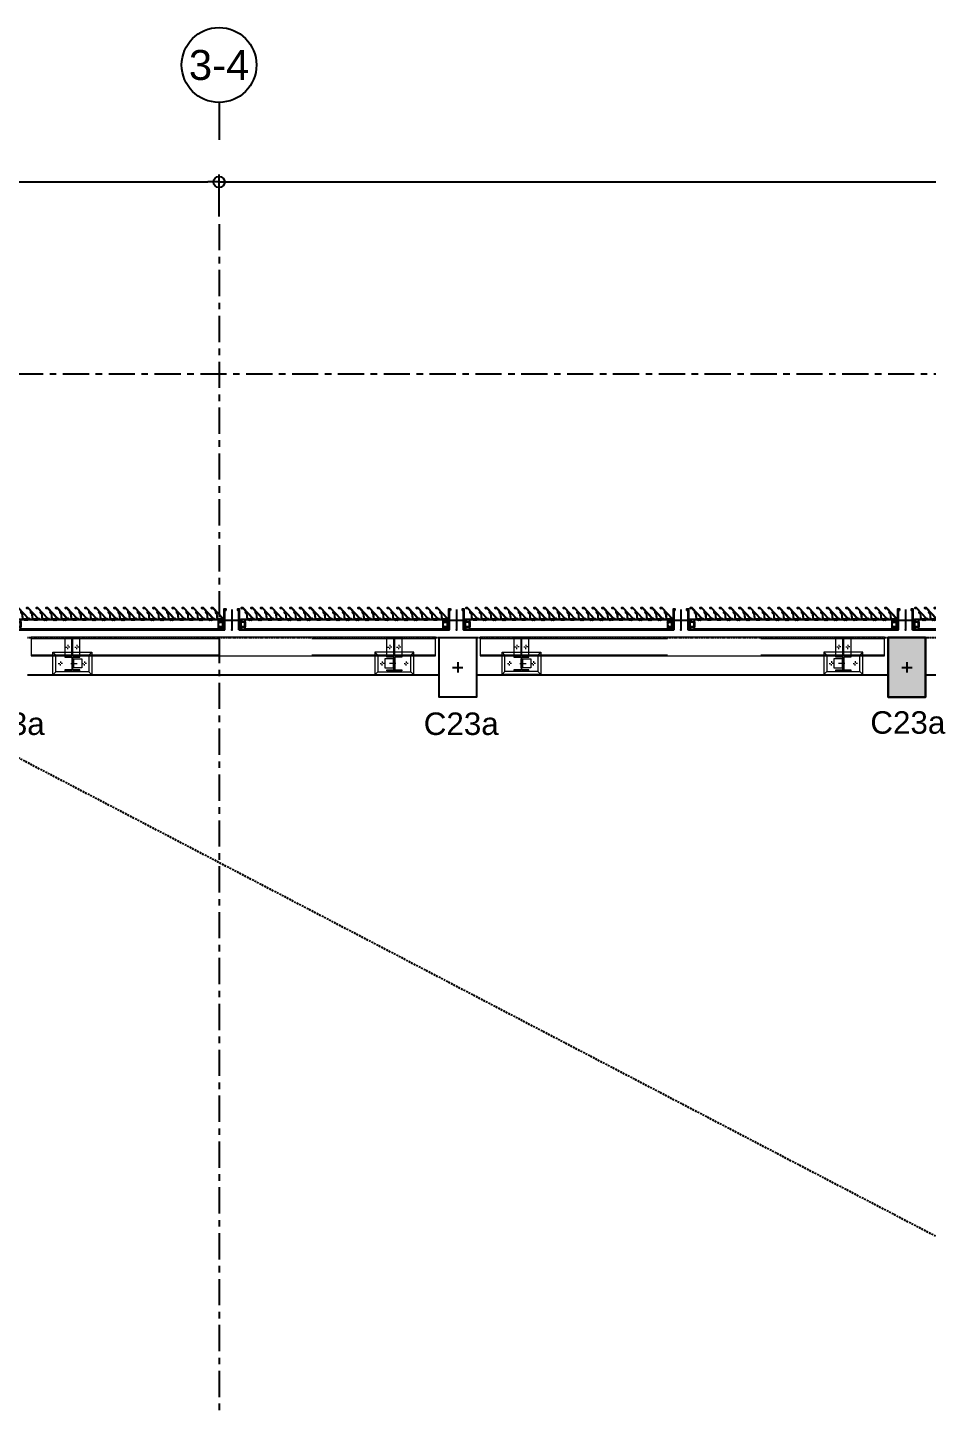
# Model space of a CAD drawing. Header units: millimetres. Extents: x 663313 to 1226001, y 1431724 to 1620898.
# Drawn here: x 899674 to 905686, y 1535268 to 1544455 of the extents above; entities that cross this region are included whole.
import ezdxf
from ezdxf.enums import TextEntityAlignment as Align

# ---------------------------------------------------------------- set-up
doc = ezdxf.new("R2010")
doc.units = ezdxf.units.MM
doc.set_wipeout_variables(frame=1)
for name, pattern in [('CENTER', [50.8, 31.75, -6.35, 6.35, -6.35]), ('HIDDEN', [0.375, 0.25, -0.125]), ('TA_GL_000.70000', [1.925, 0.7, -0.175, 0.175, -0.175, 0.7]), ('XKITLINE00', [0]), ('XKITLINE02', [4, 2, -2])]:
    doc.linetypes.add(name, pattern=pattern)
for name, color, linetype in [('000 - 0_SYM_DWG_GRID-BUBBLE_MAIN_COLOR_6', 7, 'Continuous'), ('000 - 0_SYM_DWG_GRIDLINE_MAIN_COLOR_251', 7, 'Continuous'), ('000 - 0_SYM_DWG_SLOPE-SYM_TEXT_COLOR_3', 7, 'Continuous'), ('000 - CONCRETE_COL_HATCH_', 7, 'Continuous'), ('000 - CONCRETE_COL_WIPEOUT_', 7, 'Continuous'), ('000 - CONCRETE_PRECAST_CUT_COLOR_4', 7, 'Continuous'), ('000 - D I M', 7, 'Continuous'), ('000 - EXISTING_COLUMN_CUT_COLOR_5', 7, 'Continuous'), ('000 - GRID', 7, 'CENTER'), ('010 - ASPG_ACCESSORIES_MAIN_COLOR_1', 7, 'Continuous'), ('010 - ASPG_EXTR_MAIN_COLOR_2', 7, 'Continuous'), ('010 - ASPG_FRAMING_CUT_COLOR_4', 7, 'Continuous'), ('010 - ASPG_FRAMING_HATCH_', 7, 'Continuous'), ('010 - ASPG_FRAMING_MAIN_COLOR_2', 7, 'Continuous'), ('010 - ASPG_FRAMING_SUB_COLOR_2', 7, 'Continuous'), ('010 - ASPG_FRAMING_WIPEOUT_', 7, 'Continuous'), ('BOLT & SCREW', 7, 'Continuous'), ('BR', 7, 'Continuous'), ('Center Line', 7, 'CENTER'), ('CVA044__', 7, 'Continuous'), ('DIM', 7, 'Continuous')]:
    doc.layers.add(name, color=color, linetype=linetype)
for name, color, linetype, plot in [('010 - ASPG_EXTR_DEF_SUB', 7, 'Continuous', False), ('010 - ASPG_FASTERN_DEF_SUB', 7, 'Continuous', False), ('010 - ASPG_FRAMING_DEF_SUB', 7, 'Continuous', False)]:
    doc.layers.add(name, color=color, linetype=linetype, plot=plot)
for name, color, linetype, lineweight in [('12-GRID', 7, 'CENTER', 13), ('Bolt', 7, 'Continuous', 0), ('Part', 7, 'Continuous', 0), ('SCREW', 7, 'Continuous', 5)]:
    doc.layers.add(name, color=color, linetype=linetype, lineweight=lineweight)
doc.styles.add('Arial', font='arial.ttf')
doc.styles.add('FAMELINE_FOR_CKST', font='arial.ttf')
doc.styles.add('TA', font='', dxfattribs={"height": 4.5})
doc.styles.get('TA').set_extended_font_data('Cordia New')
doc.dimstyles.new('FAMELINE-CKST_C-C', dxfattribs={"dimtxt": 0.3, "dimasz": 0.15, "dimexe": 0.1, "dimexo": 0.1, "dimgap": 0.05, "dimtad": 1, "dimzin": 0, "dimdsep": 46, "dimtxsty": 'FAMELINE_FOR_CKST', "dimblk": 'ORIGIN', "dimblk1": 'ORIGIN', "dimblk2": 'ORIGIN', "dimsah": 1, "dimcen": 0.1, "dimdle": 0.1, "dimclrd": 7, "dimclre": 7, "dimclrt": 7, "dimadec": 0, "dimazin": 0, "dimtfac": 1, "dimtix": 1, "dimtmove": 2, "dimatfit": 3, "dimfxl": 1, "dimtolj": 1, "dimtzin": 0, "dimlwd": -1, "dimlwe": -1, "dimarcsym": 0})
pattern_1 = [(270, (1257419.24324, -520041.6224), (0.65495992507, -1.1344238721), [0.7562825814, -1.5125651628]), (30, (1257419.24324, -520041.6224), (0.65495992936, 1.1344238696), [0.7562825814, -1.5125651628]), (330, (1257419.24324, -520041.6224), (1.30991985442, -2.48e-09), [-1.5125651628, 0.7562825814])]
pattern_2 = [(315, (1257419.4929, -520021.6224), (1.3369313545, 1.3369313545), []), (45, (1257419.4929, -520021.6224), (-1.3369313545, 1.3369313545), [])]
pattern_3 = [(270, (1257419.4425, -520043.9224), (0.65495992507, -1.1344238721), [0.7562825814, -1.5125651628]), (30, (1257419.4425, -520043.9224), (0.65495992936, 1.1344238696), [0.7562825814, -1.5125651628]), (330, (1257419.4425, -520043.9224), (1.30991985442, -2.48e-09), [-1.5125651628, 0.7562825814])]
pattern_4 = [(315, (1257419.1929, -520023.9224), (1.3369313545, 1.3369313545), []), (45, (1257419.1929, -520023.9224), (-1.3369313545, 1.3369313545), [])]

# ---------------------------------------------------------------- blocks, each defined once
blk = doc.blocks.new('*U4785')
at = {"layer": '000 - 0_SYM_DWG_GRID-BUBBLE_MAIN_COLOR_6', "color": 7}
blk.add_line((36.25, 0), (31.25, 0), dxfattribs=at)
blk.add_circle((41.25, 0), 5, dxfattribs=at)
at = {"layer": '000 - 0_SYM_DWG_GRIDLINE_MAIN_COLOR_251', "color": 7, "linetype": 'ByBlock', "ltscale": 5}
blk.add_line((20, 0), (-316, 0), dxfattribs=at)
at = {"layer": '000 - 0_SYM_DWG_GRIDLINE_MAIN_COLOR_251', "color": 7}
blk.add_point((0, 0), dxfattribs=at)
at = {"color": 7, "style": 'TA', "flags": 1}
blk.add_attdef('LOCATION', (6, -6), '', height=4.5, rotation=270, dxfattribs=at)
at = {"layer": '000 - 0_SYM_DWG_SLOPE-SYM_TEXT_COLOR_3', "color": 7, "style": 'Arial'}
blk.add_attdef('GRID-HEAD', text='', height=4, rotation=270, dxfattribs=at).set_placement((41.25, 0), align=Align.MIDDLE_CENTER)
blk = doc.blocks.new('*U4786')
at = {"layer": '000 - 0_SYM_DWG_GRIDLINE_MAIN_COLOR_251', "color": 7, "linetype": 'ByBlock', "ltscale": 5}
blk.add_line((76, 0), (-538, 0), dxfattribs=at)
at = {"layer": '000 - 0_SYM_DWG_GRIDLINE_MAIN_COLOR_251', "color": 7}
blk.add_point((0, 0), dxfattribs=at)
at = {"color": 7, "style": 'TA', "flags": 1}
blk.add_attdef('LOCATION', (6, -6), '', height=4.5, rotation=270, dxfattribs=at)
at = {"layer": '000 - 0_SYM_DWG_SLOPE-SYM_TEXT_COLOR_3', "color": 7, "style": 'Arial'}
blk.add_attdef('GRID-HEAD', text='', height=4, rotation=180, dxfattribs=at).set_placement((154.09, 0), align=Align.MIDDLE_CENTER)
blk = doc.blocks.new('_Origin')
at = {"color": 7, "linetype": 'ByBlock', "lineweight": -2}
blk.add_line((0, 0), (-1, 0), dxfattribs=at)
blk.add_circle((0, 0), 0.5, dxfattribs=at)
blk = doc.blocks.new('*D4826')
at = {"layer": '000 - D I M', "color": 7, "transparency": 16777216}
for p, q in [((-8850, 1050), (-8850, 1331.2)), ((0, 1050), (0, 1331.2)), ((-8775, 1281.2), (-75, 1281.2))]:
    blk.add_line(p, q, dxfattribs=at)
at = {"layer": 'Defpoints', "color": 7, "transparency": 16777216}
for p in [(0, 1281.2), (-8850, 1000), (0, 1000)]:
    blk.add_point(p, dxfattribs=at)
at = {"layer": '000 - D I M', "color": 7, "transparency": 16777216, "xscale": 75, "yscale": 75, "zscale": 75, "rotation": 180}
blk.add_blockref('_Origin', (-8850, 1281.2), dxfattribs=at)
at = {"layer": '000 - D I M', "color": 7, "transparency": 16777216, "xscale": 75, "yscale": 75, "zscale": 75}
blk.add_blockref('_Origin', (0, 1281.2), dxfattribs=at)
at = {"layer": '000 - D I M', "color": 7, "transparency": 16777216, "insert": (-4425, 1382.8), "char_height": 150, "attachment_point": 5, "style": 'FAMELINE_FOR_CKST'}
blk.add_mtext('\\A1;8850', dxfattribs=at)
blk = doc.blocks.new('*D4827')
at = {"layer": '000 - D I M', "color": 7, "transparency": 16777216}
for p, q in [((0, 1050), (0, 1331.2)), ((12000, 1049.7), (12000, 1331.2)), ((75, 1281.2), (11925, 1281.2))]:
    blk.add_line(p, q, dxfattribs=at)
at = {"layer": 'Defpoints', "color": 7, "transparency": 16777216}
for p in [(12000, 1281.2), (0, 1000), (12000, 999.7)]:
    blk.add_point(p, dxfattribs=at)
at = {"layer": '000 - D I M', "color": 7, "transparency": 16777216, "xscale": 75, "yscale": 75, "zscale": 75, "rotation": 180}
blk.add_blockref('_Origin', (0, 1281.2), dxfattribs=at)
at = {"layer": '000 - D I M', "color": 7, "transparency": 16777216, "xscale": 75, "yscale": 75, "zscale": 75}
blk.add_blockref('_Origin', (12000, 1281.2), dxfattribs=at)
at = {"layer": '000 - D I M', "color": 7, "transparency": 16777216, "insert": (6000, 1382.8), "char_height": 150, "attachment_point": 5, "style": 'FAMELINE_FOR_CKST'}
blk.add_mtext('\\A1;12000', dxfattribs=at)
blk = doc.blocks.new('C25')
at = {"layer": 'BR', "color": 7}
for p, q in [((-0.0343, 0), (0.0343, 0)), ((0, 0.0343), (0, -0.0343))]:
    blk.add_line(p, q, dxfattribs=at)
at = {"layer": 'BR', "color": 7, "ltscale": 5}
blk.add_lwpolyline([(-0.125, 0.2), (0.125, 0.2), (0.125, -0.2), (-0.125, -0.2)], close=True, dxfattribs=at)
blk = doc.blocks.new('44')
at = {"layer": 'Bolt', "color": 7, "linetype": 'XKITLINE00', "lineweight": 0}
for p, q in [((31.2662, 42.9456), (31.2755, 42.9456)), ((31.2662, 42.9456), (31.2755, 42.9456)), ((31.2802, 42.9596), (31.2802, 42.9503)), ((31.2802, 42.9596), (31.2802, 42.9503)), ((31.2802, 42.9316), (31.2802, 42.9409)), ((31.2802, 42.9316), (31.2802, 42.9409)), ((31.2942, 42.9456), (31.2849, 42.9456)), ((31.2942, 42.9456), (31.2849, 42.9456)), ((31.3902, 42.9096), (31.3902, 42.9003)), ((31.3762, 42.8956), (31.3855, 42.8956)), ((31.3762, 42.8356), (31.3855, 42.8356)), ((31.3902, 42.8816), (31.3902, 42.8909)), ((31.3902, 42.8496), (31.3902, 42.8403)), ((31.3902, 42.8216), (31.3902, 42.8309)), ((31.4042, 42.8956), (31.3949, 42.8956)), ((31.4042, 42.8356), (31.3949, 42.8356)), ((31.2662, 42.7856), (31.2755, 42.7856)), ((31.2662, 42.7856), (31.2755, 42.7856)), ((31.2802, 42.7996), (31.2802, 42.7903)), ((31.2802, 42.7996), (31.2802, 42.7903)), ((31.2802, 42.7716), (31.2802, 42.7809)), ((31.2802, 42.7716), (31.2802, 42.7809)), ((31.2942, 42.7856), (31.2849, 42.7856)), ((31.2942, 42.7856), (31.2849, 42.7856)), ((31.2662, 40.7956), (31.2755, 40.7956)), ((31.2662, 40.7956), (31.2755, 40.7956)), ((31.2802, 40.8096), (31.2802, 40.8003)), ((31.2802, 40.8096), (31.2802, 40.8003)), ((31.2802, 40.7816), (31.2802, 40.7909)), ((31.2802, 40.7816), (31.2802, 40.7909)), ((31.2942, 40.7956), (31.2849, 40.7956)), ((31.2942, 40.7956), (31.2849, 40.7956)), ((31.3762, 40.7456), (31.3855, 40.7456)), ((31.3902, 40.7596), (31.3902, 40.7503)), ((31.3902, 40.7316), (31.3902, 40.7409)), ((31.3902, 40.6996), (31.3902, 40.6903)), ((31.4042, 40.7456), (31.3949, 40.7456)), ((31.2662, 40.6356), (31.2755, 40.6356)), ((31.2662, 40.6356), (31.2755, 40.6356)), ((31.2802, 40.6496), (31.2802, 40.6403)), ((31.2802, 40.6496), (31.2802, 40.6403)), ((31.2802, 40.6216), (31.2802, 40.6309)), ((31.2802, 40.6216), (31.2802, 40.6309)), ((31.2942, 40.6356), (31.2849, 40.6356)), ((31.2942, 40.6356), (31.2849, 40.6356)), ((31.3762, 40.6856), (31.3855, 40.6856)), ((31.3902, 40.6716), (31.3902, 40.6809)), ((31.4042, 40.6856), (31.3949, 40.6856)), ((31.2666, 39.9456), (31.2759, 39.9456)), ((31.2666, 39.9456), (31.2759, 39.9456)), ((31.2806, 39.9596), (31.2806, 39.9503)), ((31.2806, 39.9596), (31.2806, 39.9503)), ((31.2806, 39.9316), (31.2806, 39.9409)), ((31.2806, 39.9316), (31.2806, 39.9409)), ((31.2946, 39.9456), (31.2852, 39.9456)), ((31.2946, 39.9456), (31.2852, 39.9456)), ((31.3766, 39.8956), (31.3859, 39.8956)), ((31.3906, 39.9096), (31.3906, 39.9003)), ((31.3906, 39.8816), (31.3906, 39.8909)), ((31.4046, 39.8956), (31.3952, 39.8956)), ((31.2666, 39.7856), (31.2759, 39.7856)), ((31.2666, 39.7856), (31.2759, 39.7856)), ((31.2806, 39.7996), (31.2806, 39.7903)), ((31.2806, 39.7996), (31.2806, 39.7903)), ((31.2806, 39.7716), (31.2806, 39.7809)), ((31.2806, 39.7716), (31.2806, 39.7809)), ((31.2946, 39.7856), (31.2852, 39.7856)), ((31.2946, 39.7856), (31.2852, 39.7856)), ((31.3766, 39.8356), (31.3859, 39.8356)), ((31.3906, 39.8496), (31.3906, 39.8403)), ((31.3906, 39.8216), (31.3906, 39.8309)), ((31.4046, 39.8356), (31.3952, 39.8356)), ((31.2666, 37.7956), (31.2759, 37.7956)), ((31.2666, 37.7956), (31.2759, 37.7956)), ((31.2806, 37.8096), (31.2806, 37.8003)), ((31.2806, 37.8096), (31.2806, 37.8003)), ((31.2806, 37.7816), (31.2806, 37.7909)), ((31.2806, 37.7816), (31.2806, 37.7909)), ((31.2946, 37.7956), (31.2852, 37.7956)), ((31.2946, 37.7956), (31.2852, 37.7956)), ((31.3906, 37.7596), (31.3906, 37.7503)), ((31.3766, 37.7456), (31.3859, 37.7456)), ((31.3766, 37.6856), (31.3859, 37.6856)), ((31.3906, 37.7316), (31.3906, 37.7409)), ((31.3906, 37.6996), (31.3906, 37.6903)), ((31.3906, 37.6716), (31.3906, 37.6809)), ((31.4046, 37.7456), (31.3952, 37.7456)), ((31.4046, 37.6856), (31.3952, 37.6856)), ((31.2666, 37.6356), (31.2759, 37.6356)), ((31.2666, 37.6356), (31.2759, 37.6356)), ((31.2806, 37.6496), (31.2806, 37.6403)), ((31.2806, 37.6496), (31.2806, 37.6403)), ((31.2806, 37.6216), (31.2806, 37.6309)), ((31.2806, 37.6216), (31.2806, 37.6309)), ((31.2946, 37.6356), (31.2852, 37.6356)), ((31.2946, 37.6356), (31.2852, 37.6356))]:
    blk.add_line(p, q, dxfattribs=at)
at = {"layer": 'Bolt', "color": 7, "linetype": 'XKITLINE02', "lineweight": 0}
for p, q in [((31.2607, 42.8626), (31.2607, 42.8576)), ((31.2732, 42.8626), (31.2732, 42.8686)), ((31.2732, 42.8686), (31.2732, 42.8626)), ((31.2802, 42.8765), (31.2802, 42.8336)), ((31.2872, 42.8626), (31.2872, 42.8686)), ((31.2872, 42.8686), (31.2872, 42.8626)), ((31.2997, 42.8626), (31.2997, 42.8576)), ((31.2607, 40.7186), (31.2607, 40.7236)), ((31.2732, 40.7186), (31.2732, 40.7126)), ((31.2732, 40.7126), (31.2732, 40.7186)), ((31.2802, 40.7047), (31.2802, 40.7476)), ((31.2872, 40.7186), (31.2872, 40.7126)), ((31.2872, 40.7126), (31.2872, 40.7186)), ((31.2997, 40.7186), (31.2997, 40.7236)), ((31.2806, 39.8765), (31.2806, 39.8336)), ((31.2611, 39.8626), (31.2611, 39.8576)), ((31.2736, 39.8626), (31.2736, 39.8686)), ((31.2736, 39.8686), (31.2736, 39.8626)), ((31.2876, 39.8626), (31.2876, 39.8686)), ((31.2876, 39.8686), (31.2876, 39.8626)), ((31.3001, 39.8626), (31.3001, 39.8576)), ((31.2611, 37.7186), (31.2611, 37.7236)), ((31.2736, 37.7186), (31.2736, 37.7126)), ((31.2736, 37.7126), (31.2736, 37.7186)), ((31.2806, 37.7047), (31.2806, 37.7476)), ((31.2876, 37.7186), (31.2876, 37.7126)), ((31.2876, 37.7126), (31.2876, 37.7186)), ((31.3001, 37.7186), (31.3001, 37.7236))]:
    blk.add_line(p, q, dxfattribs=at)
at = {"layer": 'Part', "color": 7, "linetype": 'HIDDEN', "lineweight": 0, "ltscale": 5}
for p, q in [((31.3382, 43.1406), (31.3382, 40.4406)), ((31.4472, 43.1406), (31.4472, 40.4406)), ((31.3382, 40.1406), (31.3382, 37.4406)), ((31.4472, 40.1406), (31.4472, 37.4406))]:
    blk.add_line(p, q, dxfattribs=at)
at = {"layer": 'Part', "color": 7, "lineweight": 0}
for p, q in [((31.2052, 42.9956), (31.2252, 42.9756)), ((31.2052, 42.7356), (31.2252, 42.7556)), ((31.2052, 40.8456), (31.2252, 40.8256)), ((31.2052, 40.5856), (31.2252, 40.6056)), ((31.2056, 39.9956), (31.2256, 39.9756)), ((31.2056, 39.7356), (31.2256, 39.7556)), ((31.2056, 37.8456), (31.2256, 37.8256)), ((31.2056, 37.5856), (31.2256, 37.6056))]:
    blk.add_line(p, q, dxfattribs=at)
at = {"layer": 'Part', "color": 7, "linetype": 'XKITLINE00', "lineweight": 0}
for p, q in [((31.2066, 42.9956), (31.2052, 42.9956)), ((31.2065, 42.7356), (31.2052, 42.7356))]:
    blk.add_line(p, q, dxfattribs=at)
at = {"layer": 'Part', "color": 7, "linetype": 'HIDDEN', "lineweight": 0, "ltscale": 2}
for p, q in [((31.3352, 42.9756), (31.3552, 42.9956)), ((31.3352, 42.7556), (31.3552, 42.7356)), ((31.3352, 40.8256), (31.3552, 40.8456)), ((31.3352, 40.6056), (31.3552, 40.5856)), ((31.3356, 39.9756), (31.3556, 39.9956)), ((31.3356, 39.7556), (31.3556, 39.7356)), ((31.3356, 37.8256), (31.3556, 37.8456)), ((31.3356, 37.6056), (31.3556, 37.5856))]:
    blk.add_line(p, q, dxfattribs=at)
at = {"layer": 'Part', "color": 7, "linetype": 'XKITLINE02', "lineweight": 0}
for p, q in [((31.3302, 42.9156), (31.3302, 42.8156)), ((31.3102, 42.8576), (31.2502, 42.8576)), ((31.3302, 42.8686), (31.4502, 42.8686)), ((31.3302, 42.8626), (31.4502, 42.8626)), ((31.3602, 42.8686), (31.3602, 42.8626)), ((31.3102, 40.7236), (31.2502, 40.7236)), ((31.2502, 40.7186), (31.3102, 40.7186)), ((31.2502, 40.7126), (31.3102, 40.7126)), ((31.3302, 40.6656), (31.3302, 40.7656)), ((31.3302, 40.7186), (31.4502, 40.7186)), ((31.3302, 40.7126), (31.4502, 40.7126)), ((31.3602, 40.7126), (31.3602, 40.7186)), ((31.3306, 39.9156), (31.3306, 39.8156)), ((31.2506, 39.8686), (31.3106, 39.8686)), ((31.2506, 39.8626), (31.3106, 39.8626)), ((31.3106, 39.8576), (31.2506, 39.8576)), ((31.3306, 39.8686), (31.4506, 39.8686)), ((31.3306, 39.8626), (31.4506, 39.8626)), ((31.3606, 39.8686), (31.3606, 39.8626)), ((31.3306, 37.6656), (31.3306, 37.7656)), ((31.3106, 37.7236), (31.2506, 37.7236)), ((31.2506, 37.7186), (31.3106, 37.7186)), ((31.2506, 37.7126), (31.3106, 37.7126)), ((31.3306, 37.7186), (31.4506, 37.7186)), ((31.3306, 37.7126), (31.4506, 37.7126)), ((31.3606, 37.7126), (31.3606, 37.7186))]:
    blk.add_line(p, q, dxfattribs=at)
at = {"layer": 'Part', "color": 7, "lineweight": 0}
for points in [[(31.4552, 40.4406), (31.4552, 43.1406), (31.3302, 43.1406), (31.3302, 40.4406)], [(31.4552, 37.4406), (31.4552, 40.1406), (31.3302, 40.1406), (31.3302, 37.4406)]]:
    blk.add_lwpolyline(points, close=True, dxfattribs=at)
for points in [[(31.3302, 42.7356), (31.2052, 42.7356), (31.2052, 42.9956), (31.3302, 42.9956)], [(31.3302, 42.7556), (31.2252, 42.7556), (31.2252, 42.9756), (31.3302, 42.9756)], [(31.3302, 40.8456), (31.2052, 40.8456), (31.2052, 40.5856), (31.3302, 40.5856)], [(31.3302, 40.8256), (31.2252, 40.8256), (31.2252, 40.6056), (31.3302, 40.6056)], [(31.3306, 39.7356), (31.2056, 39.7356), (31.2056, 39.9956), (31.3306, 39.9956)], [(31.3306, 39.7556), (31.2256, 39.7556), (31.2256, 39.9756), (31.3306, 39.9756)], [(31.3306, 37.8456), (31.2056, 37.8456), (31.2056, 37.5856), (31.3306, 37.5856)], [(31.3306, 37.8256), (31.2256, 37.8256), (31.2256, 37.6056), (31.3306, 37.6056)]]:
    blk.add_lwpolyline(points, dxfattribs=at)
at = {"layer": 'Part', "color": 7, "linetype": 'HIDDEN', "lineweight": 0, "ltscale": 2}
for points in [[(31.3302, 42.9956), (31.3552, 42.9956), (31.3552, 42.7356), (31.3302, 42.7356)], [(31.3302, 42.9756), (31.3352, 42.9756), (31.3352, 42.7556), (31.3302, 42.7556)], [(31.3302, 40.5856), (31.3552, 40.5856), (31.3552, 40.8456), (31.3302, 40.8456)], [(31.3302, 40.6056), (31.3352, 40.6056), (31.3352, 40.8256), (31.3302, 40.8256)], [(31.3306, 39.9956), (31.3556, 39.9956), (31.3556, 39.7356), (31.3306, 39.7356)], [(31.3306, 39.9756), (31.3356, 39.9756), (31.3356, 39.7556), (31.3306, 39.7556)], [(31.3306, 37.5856), (31.3556, 37.5856), (31.3556, 37.8456), (31.3306, 37.8456)], [(31.3306, 37.6056), (31.3356, 37.6056), (31.3356, 37.8256), (31.3306, 37.8256)]]:
    blk.add_lwpolyline(points, dxfattribs=at)
at = {"layer": 'Part', "color": 7, "linetype": 'XKITLINE02', "lineweight": 0}
for points in [[(31.3302, 42.9156), (31.3222, 42.9156), (31.3222, 42.8686), (31.2382, 42.8686), (31.2382, 42.9156), (31.2302, 42.9156), (31.2302, 42.8156), (31.2382, 42.8156), (31.2382, 42.8626), (31.3222, 42.8626), (31.3222, 42.8156), (31.3302, 42.8156)], [(31.3302, 40.6656), (31.3222, 40.6656), (31.3222, 40.7126), (31.2382, 40.7126), (31.2382, 40.6656), (31.2302, 40.6656), (31.2302, 40.7656), (31.2382, 40.7656), (31.2382, 40.7186), (31.3222, 40.7186), (31.3222, 40.7656), (31.3302, 40.7656)], [(31.3306, 39.9156), (31.3226, 39.9156), (31.3226, 39.8686), (31.2386, 39.8686), (31.2386, 39.9156), (31.2306, 39.9156), (31.2306, 39.8156), (31.2386, 39.8156), (31.2386, 39.8626), (31.3226, 39.8626), (31.3226, 39.8156), (31.3306, 39.8156)], [(31.3306, 37.6656), (31.3226, 37.6656), (31.3226, 37.7126), (31.2386, 37.7126), (31.2386, 37.6656), (31.2306, 37.6656), (31.2306, 37.7656), (31.2386, 37.7656), (31.2386, 37.7186), (31.3226, 37.7186), (31.3226, 37.7656), (31.3306, 37.7656)]]:
    blk.add_lwpolyline(points, close=True, dxfattribs=at)
for points in [[(31.3302, 42.8156), (31.4502, 42.8156), (31.4502, 42.9156), (31.3302, 42.9156)], [(31.3102, 42.8626), (31.3102, 42.8026), (31.2502, 42.8026), (31.2502, 42.8626)], [(31.3102, 40.7186), (31.3102, 40.7786), (31.2502, 40.7786), (31.2502, 40.7186)], [(31.3302, 40.7656), (31.4502, 40.7656), (31.4502, 40.6656), (31.3302, 40.6656)], [(31.3306, 39.8156), (31.4506, 39.8156), (31.4506, 39.9156), (31.3306, 39.9156)], [(31.3106, 39.8626), (31.3106, 39.8026), (31.2506, 39.8026), (31.2506, 39.8626)], [(31.3106, 37.7186), (31.3106, 37.7786), (31.2506, 37.7786), (31.2506, 37.7186)], [(31.3306, 37.7656), (31.4506, 37.7656), (31.4506, 37.6656), (31.3306, 37.6656)]]:
    blk.add_lwpolyline(points, dxfattribs=at)
blk = doc.blocks.new('*U5839')
at = {"color": 7}
blk.add_wipeout([(-125, -200), (125, -200), (125, 200), (-125, 200)], dxfattribs=at).dxf.layer = '000 - CONCRETE_COL_WIPEOUT_'
at = {"layer": '000 - CONCRETE_COL_HATCH_'}
h = blk.add_hatch(dxfattribs=at)
h.set_pattern_fill('AR-CONC', scale=0.5)
h.set_pattern_definition([(50, (0, -2e-14), (3.5863, -0.31376), [0.375, -4.125]), (355, (0, -2e-14), (-0.693757, 3.76096), [0.3, -3.3]), (100.4514, (0.299, -0.026), (2.892544, 3.4472), [0.3187, -3.50571]), (46.1842, (0, 1), (5.33621, -0.8276), [0.5625, -6.1875]), (96.6356, (0.4447, 0.931), (4.67331, 4.87059), [0.47805, -5.25857]), (351.1842, (0, 1), (4.67331, 4.87059), [0.45, -4.95]), (21, (0.5, 0.75), (2.984535, -2.013094), [0.375, -4.125]), (326, (0.5, 0.75), (1.216577, 3.62575), [0.3, -3.3]), (71.4514, (0.7487, 0.5822), (4.20111, 1.612656), [0.3187, -3.50571]), (37.5, (0, -2e-14), (0.060799, 1.664469), [0, -3.26, 0, -3.35, 0, -3.3125]), (7.5, (0, -2e-14), (1.315348, 1.972059), [0, -1.91, 0, -3.185, 0, -1.2625]), (327.5, (-1.115, -2e-14), (2.669112, -0.112774), [0, -1.25, 0, -3.9, 0, -5.175]), (317.5, (-1.615, -2e-14), (2.91593, 0.500525), [0, -1.625, 0, -2.59, 0, -3.675])])
h.paths.add_polyline_path([(-125, -200), (125, -200), (125, 200), (-125, 200)])
at = {"color": 7}
blk.add_point((0, 0), dxfattribs=at)
at = {"layer": '000 - EXISTING_COLUMN_CUT_COLOR_5', "color": 7}
blk.add_lwpolyline([(-125, -200), (125, -200), (125, 200), (-125, 200)], close=True, dxfattribs=at)
blk = doc.blocks.new('W-1-PP18-ST_ENT4_REV00_20260531-225334_LOPF_PL')
at = {"layer": 'DIM', "color": 7}
blk.add_line((-1279.3, -2009.5), (1469.7, -2009.5), dxfattribs=at)
at = {"layer": '000 - CONCRETE_PRECAST_CUT_COLOR_4', "color": 7}
blk.add_blockref('*U5839', (4594.7, -1959.6), dxfattribs=at)
at = {"layer": 'DIM', "color": 7, "xscale": 999.9999999999999, "yscale": 999.9999999999999, "zscale": 999.9999999999999, "rotation": 359.9986052195725}
blk.add_blockref('C25', (1594.7, -1959.5), dxfattribs=at)
at = {"layer": 'DIM', "color": 7, "linetype": 'HIDDEN', "ltscale": 5}
blk.add_line((-1279.3, -1759.5), (10569.4, -1759.7), dxfattribs=at)
at = {"layer": 'DIM', "color": 7}
for p, q in [((1719.7, -2009.5), (4469.7, -2009.6)), ((4719.7, -2009.6), (7469.7, -2009.7))]:
    blk.add_line(p, q, dxfattribs=at)
at = {"layer": 'DIM', "color": 7, "linetype": 'HIDDEN', "ltscale": 50}
blk.add_line((18969.8, -13150.5), (-2309.3, -2059.5), dxfattribs=at)
at = {"layer": 'DIM', "color": 7, "xscale": 999.9999999999999, "yscale": 999.9999999999999, "zscale": 999.9999999999999, "rotation": 359.9986052195725}
blk.add_blockref('C25', (4594.7, -1959.6), dxfattribs=at)
at = {"layer": 'CVA044__', "color": 7, "char_height": 150, "attachment_point": 5, "style": 'Arial', "bg_fill": 3, "box_fill_scale": 1.1, "bg_fill_color": 256, "bg_fill_true_color": 13158600, "bg_fill_transparency": 0}
for insert in [(-1415.3, -2337), (1617.6, -2337), (4601, -2328.7)]:
    blk.add_mtext('\\A1;C23a', dxfattribs=dict(at, insert=insert))
at = {"color": 7, "xscale": 1000.000000000001, "yscale": 1000.000000000001, "zscale": 1000.000000000001, "rotation": 90}
blk.add_blockref('44', (41885.6, -33213.9), dxfattribs=at)
blk = doc.blocks.new('*U6326')
at = {"layer": '12-GRID', "color": 7, "linetype": 'CENTER'}
for p, q in [((0, -6.2), (0, 2.2)), ((-4.2, -2), (4.2, -2))]:
    blk.add_line(p, q, dxfattribs=at)
at = {"layer": 'BOLT & SCREW', "color": 7}
for p, q in [((-0.6, -1.8), (-1.8, -1.6)), ((-0.6, -2.2), (-1.8, -2.4)), ((-0.5, -1.8), (-0.9, -1.6)), ((-0.5, -2.2), (-0.9, -2.4)), ((-0.2, -1.4), (-0.4, -0.2)), ((-0.2, -1.5), (-0.4, -1.1)), ((-0.2, -2.5), (-0.4, -2.9)), ((-0.2, -2.6), (-0.4, -3.8)), ((0.2, -1.4), (0.4, -0.2)), ((0.2, -1.5), (0.4, -1.1)), ((0.4, -2.9), (0.2, -2.5)), ((0.2, -2.6), (0.4, -3.8)), ((0.5, -1.8), (0.9, -1.6)), ((0.5, -2.2), (0.9, -2.4)), ((0.6, -1.8), (1.8, -1.6)), ((0.6, -2.2), (1.8, -2.4))]:
    blk.add_line(p, q, dxfattribs=at)
for points in [[(-1.8, -1.6), (-0.9, -1.6, 0.414214), (-0.4, -1.1), (-0.4, -0.2), (0.4, -0.2), (0.4, -1.1, 0.414214), (0.9, -1.6), (1.8, -1.6), (1.8, -2.4), (0.9, -2.4, 0.414214), (0.4, -2.9), (0.4, -3.8), (-0.4, -3.8), (-0.4, -2.9, 0.414214), (-0.9, -2.4), (-1.8, -2.4)], [(0.2, -2.5, -0.414214), (0.5, -2.2), (0.6, -2.2), (0.6, -1.8), (0.5, -1.8, -0.414214), (0.2, -1.5), (0.2, -1.4), (-0.2, -1.4), (-0.2, -1.5, -0.414214), (-0.5, -1.8), (-0.6, -1.8), (-0.6, -2.2), (-0.5, -2.2, -0.414214), (-0.2, -2.5), (-0.2, -2.6), (0.2, -2.6)]]:
    blk.add_lwpolyline(points, format="xyb", close=True, dxfattribs=at)
blk.add_circle((0, -2), 3.5, dxfattribs=at)
blk = doc.blocks.new('000_ASPG_TYP_FILES_20260218-010703_FRAME_EXTR_')
at = {"layer": '010 - ASPG_FRAMING_HATCH_'}
h = blk.add_hatch(dxfattribs=at)
h.set_pattern_fill('ANSI32', scale=0.1, angle=180)
edge = h.paths.add_edge_path()
edge.add_line((2, 16), (2, 2))
edge.add_line((2, 2), (39.7, 2))
edge.add_arc((39.7, 1.7), 0.3, 0, 90, ccw=False)
edge.add_line((40, 1.7), (40, 0.3))
edge.add_arc((39.7, 0.3), 0.3, -90, 0, ccw=False)
edge.add_line((39.7, 0), (0.3, 0))
edge.add_arc((0.3, 0.3), 0.3, 180, 270, ccw=False)
edge.add_line((0, 0.3), (0, 17.7))
edge.add_arc((0.3, 17.7), 0.3, 90, 180, ccw=False)
edge.add_line((0.3, 18), (22.6, 18))
edge.add_arc((22.6, 18.5), 0.5, 270, 380.20955)
edge.add_arc((26.2, 19.8), 3.35, 182.06379, 200.20955, ccw=False)
edge.add_arc((23.6, 19.7), 0.76, 2.06379, 182.06379, ccw=False)
edge.add_arc((26.2, 19.8), 1.83, 182.06379, 447.93621)
edge.add_arc((26.3, 22.4), 0.76, 87.93621, 267.93621, ccw=False)
edge.add_arc((26.2, 19.8), 3.35, 69.79045, 87.93621, ccw=False)
edge.add_arc((27.5, 23.4), 0.5, 249.79045, 360)
edge.add_line((28, 23.4), (28, 26.7))
edge.add_line((28, 26.7), (28.5, 27.2))
edge.add_line((28.5, 27.2), (28, 27.7))
edge.add_line((28, 27.7), (28, 38.6))
edge.add_line((28, 38.6), (28.5, 39.1))
edge.add_line((28.5, 39.1), (28, 39.6))
edge.add_line((28, 39.6), (28, 42.9))
edge.add_arc((27.5, 42.9), 0.5, 0, 110.20955)
edge.add_arc((26.2, 46.5), 3.35, 272.06379, 290.20955, ccw=False)
edge.add_arc((26.3, 43.9), 0.76, 92.06379, 272.06379, ccw=False)
edge.add_arc((26.2, 46.5), 1.83, 272.06379, 537.93621)
edge.add_arc((23.6, 46.6), 0.76, 177.93621, 357.93621, ccw=False)
edge.add_arc((26.2, 46.5), 3.35, 159.79045, 177.93621, ccw=False)
edge.add_arc((22.6, 47.8), 0.5, 339.79045, 450)
edge.add_line((22.6, 48.3), (0.3, 48.3))
edge.add_arc((0.3, 48.6), 0.3, 180, 270, ccw=False)
edge.add_line((0, 48.6), (0, 60))
edge.add_arc((0.3, 60), 0.3, 90, 180, ccw=False)
edge.add_line((0.3, 60.3), (5, 60.3))
edge.add_line((5, 60.3), (5, 65))
edge.add_arc((5.3, 65), 0.3, 90, 180, ccw=False)
edge.add_line((5.3, 65.3), (30, 65.3))
edge.add_line((30, 65.3), (30, 63.6))
edge.add_arc((29.7, 63.6), 0.3, -90, 0, ccw=False)
edge.add_line((29.7, 63.3), (7.3, 63.3))
edge.add_arc((7.3, 63), 0.3, 90, 180)
edge.add_line((7, 63), (7, 58.3))
edge.add_line((7, 58.3), (2.3, 58.3))
edge.add_arc((2.3, 58), 0.3, 90, 180)
edge.add_line((2, 58), (2, 50.6))
edge.add_arc((2.3, 50.6), 0.3, 180, 270)
edge.add_line((2.3, 50.3), (29.7, 50.3))
edge.add_arc((29.7, 50), 0.3, 0, 90, ccw=False)
edge.add_line((30, 50), (30, 26.7))
edge.add_line((30, 26.7), (30, 16.3))
edge.add_arc((29.7, 16.3), 0.3, -90, 0, ccw=False)
edge.add_line((29.7, 16), (2, 16))
at = {"layer": '010 - ASPG_FRAMING_CUT_COLOR_4', "color": 7}
blk.add_lwpolyline([(2, 16), (2, 2), (39.7, 2, -0.414214), (40, 1.7), (40, 0.3, -0.414214), (39.7, 0), (0.3, 0, -0.414214), (0, 0.3), (0, 17.7, -0.414214), (0.3, 18), (22.6, 18, 0.52173), (23, 18.7, -0.079342), (22.8, 19.7, -1), (24.3, 19.8, 2.296346), (26.2, 21.7, -1), (26.3, 23.2, -0.079342), (27.3, 23, 0.52173), (28, 23.4), (28, 26.7), (28.5, 27.2), (28, 27.7), (28, 38.6), (28.5, 39.1), (28, 39.6), (28, 42.9, 0.52173), (27.3, 43.3, -0.079342), (26.3, 43.1, -1), (26.2, 44.6, 2.296346), (24.3, 46.5, -1), (22.8, 46.6, -0.079342), (23, 47.6, 0.52173), (22.6, 48.3), (0.3, 48.3, -0.414214), (0, 48.6), (0, 60, -0.414214), (0.3, 60.3), (5, 60.3), (5, 65, -0.414214), (5.3, 65.3), (30, 65.3), (30, 63.6, -0.414214), (29.7, 63.3), (7.3, 63.3, 0.414214), (7, 63), (7, 58.3), (2.3, 58.3, 0.414214), (2, 58), (2, 50.6, 0.414214), (2.3, 50.3), (29.7, 50.3, -0.414214), (30, 50), (30, 26.7), (30, 16.3, -0.414214), (29.7, 16)], format="xyb", close=True, dxfattribs=at)
at = {"color": 7}
for p in [(26.2, 48.5), (26.2, 21.8)]:
    blk.add_blockref('*U6326', p, dxfattribs=at)
blk = doc.blocks.new('*U6174')
at = {"layer": '010 - ASPG_FRAMING_HATCH_', "transparency": 33554585}
h = blk.add_hatch(dxfattribs=at)
h.set_pattern_fill('ANSI32', scale=0.25)
edge = h.paths.add_edge_path()
edge.add_line((2, -50), (2, -75))
edge.add_line((2, -75), (0, -75))
edge.add_line((0, -75), (0, -49))
edge.add_arc((1, -49), 1, 90, 180, ccw=False)
edge.add_line((1, -48), (63, -48))
edge.add_arc((63, -47), 1, 270, 360)
edge.add_line((64, -47), (64, 47))
edge.add_arc((63, 47), 1, 0, 90)
edge.add_line((63, 48), (1, 48))
edge.add_arc((1, 49), 1, 180, 270, ccw=False)
edge.add_line((0, 49), (0, 75))
edge.add_line((0, 75), (2, 75))
edge.add_line((2, 75), (2, 50))
edge.add_line((2, 50), (141, 50))
edge.add_line((141, 50), (141, 41))
edge.add_arc((140, 41), 1, 270, 360, ccw=False)
edge.add_line((140, 40), (132, 40))
edge.add_arc((132, 41), 1, 180, 270, ccw=False)
edge.add_line((131, 41), (131, 47))
edge.add_arc((130, 47), 1, 0, 90)
edge.add_line((130, 48), (67, 48))
edge.add_arc((67, 47), 1, 90, 180)
edge.add_line((66, 47), (66, -47))
edge.add_arc((67, -47), 1, 180, 270)
edge.add_line((67, -48), (130, -48))
edge.add_arc((130, -47), 1, 270, 360)
edge.add_line((131, -47), (131, -41))
edge.add_arc((132, -41), 1, 90, 180, ccw=False)
edge.add_line((132, -40), (140, -40))
edge.add_arc((140, -41), 1, 0, 90, ccw=False)
edge.add_line((141, -41), (141, -50))
edge.add_line((141, -50), (2, -50))
h.paths.add_polyline_path([(139, 48), (139, 42), (133, 42), (133, 48)], flags=16)
h.paths.add_polyline_path([(139, -48), (139, -42), (133, -42), (133, -48)], flags=16)
at = {"layer": '010 - ASPG_FRAMING_HATCH_'}
h = blk.add_hatch(dxfattribs=at)
h.set_pattern_fill('ANSI37', scale=0.595498, angle=-90)
h.set_pattern_definition(pattern_4)
edge = h.paths.add_edge_path()
edge.add_ellipse((11.5, 55), major_axis=(0, -5), ratio=0.644482, start_angle=180, end_angle=360, ccw=False)
edge.add_line((11.5, 60), (2, 60))
edge.add_arc((-7.9, 55), 11.1, -26.79627, 26.79627, ccw=False)
edge.add_line((2, 50), (11.5, 50))
h = blk.add_hatch(dxfattribs=at)
h.set_pattern_fill('HONEY', scale=0.238199, angle=-90)
h.set_pattern_definition(pattern_3)
edge = h.paths.add_edge_path()
edge.add_ellipse((11.8, 55), major_axis=(0, -5), ratio=0.644482, start_angle=0, end_angle=360, ccw=False)
h = blk.add_hatch(dxfattribs=at)
h.set_pattern_fill('HONEY', scale=0.238199, angle=-90)
h.set_pattern_definition(pattern_1)
edge = h.paths.add_edge_path()
edge.add_ellipse((57.5, 55), major_axis=(0, -5), ratio=0.644482, start_angle=0, end_angle=360)
h = blk.add_hatch(dxfattribs=at)
h.set_pattern_fill('ANSI37', scale=0.595498, angle=-90)
h.set_pattern_definition(pattern_2)
edge = h.paths.add_edge_path()
edge.add_ellipse((57.8, 55), major_axis=(0, -5), ratio=0.644482, start_angle=0, end_angle=180)
edge.add_line((57.8, 60), (62, 60))
edge.add_arc((62, 60.3), 0.3, -90, 0)
edge.add_line((62.3, 60.3), (62.3, 61))
edge.add_line((62.3, 61), (61.8, 61.5))
edge.add_line((61.8, 61.5), (62.3, 62))
edge.add_line((62.3, 62), (61.8, 62.5))
edge.add_line((61.8, 62.5), (62.3, 63))
edge.add_line((62.3, 63), (61.8, 63.5))
edge.add_line((61.8, 63.5), (62.3, 64))
edge.add_line((62.3, 64), (62.3, 65))
edge.add_line((62.3, 65), (63.3, 65))
edge.add_line((63.3, 65), (63.8, 65.5))
edge.add_line((63.8, 65.5), (64.3, 65))
edge.add_line((64.3, 65), (64.8, 65.5))
edge.add_line((64.8, 65.5), (65.3, 65))
edge.add_line((65.3, 65), (65.8, 65.5))
edge.add_line((65.8, 65.5), (66.3, 65))
edge.add_line((66.3, 65), (67, 65))
edge.add_arc((67, 65.3), 0.3, -90, 0)
edge.add_line((67.3, 65.3), (67.3, 60))
edge.add_arc((77.2, 55), 11.1, 153.20373, 206.79627)
edge.add_line((67.3, 50), (57.8, 50))
h = blk.add_hatch(dxfattribs=at)
h.set_pattern_fill('ANSI37', scale=0.595498, angle=-90)
h.set_pattern_definition(pattern_4)
edge = h.paths.add_edge_path()
edge.add_ellipse((11.5, -55), major_axis=(0, 5), ratio=0.644482, start_angle=0, end_angle=180)
edge.add_line((11.5, -60), (2, -60))
edge.add_arc((-7.9, -55), 11.1, 333.20373, 386.79627)
edge.add_line((2, -50), (11.5, -50))
h = blk.add_hatch(dxfattribs=at)
h.set_pattern_fill('HONEY', scale=0.238199, angle=-90)
h.set_pattern_definition(pattern_3)
edge = h.paths.add_edge_path()
edge.add_ellipse((11.8, -55), major_axis=(0, 5), ratio=0.644482, start_angle=0, end_angle=360)
h = blk.add_hatch(dxfattribs=at)
h.set_pattern_fill('HONEY', scale=0.238199, angle=-90)
h.set_pattern_definition(pattern_1)
edge = h.paths.add_edge_path()
edge.add_ellipse((57.5, -55), major_axis=(0, 5), ratio=0.644482, start_angle=0, end_angle=360, ccw=False)
h = blk.add_hatch(dxfattribs=at)
h.set_pattern_fill('ANSI37', scale=0.595498, angle=-90)
h.set_pattern_definition(pattern_2)
edge = h.paths.add_edge_path()
edge.add_ellipse((57.8, -55), major_axis=(0, 5), ratio=0.644482, start_angle=180, end_angle=360, ccw=False)
edge.add_line((57.8, -60), (62, -60))
edge.add_arc((62, -60.3), 0.3, 360, 450, ccw=False)
edge.add_line((62.3, -60.3), (62.3, -61))
edge.add_line((62.3, -61), (61.8, -61.5))
edge.add_line((61.8, -61.5), (62.3, -62))
edge.add_line((62.3, -62), (61.8, -62.5))
edge.add_line((61.8, -62.5), (62.3, -63))
edge.add_line((62.3, -63), (61.8, -63.5))
edge.add_line((61.8, -63.5), (62.3, -64))
edge.add_line((62.3, -64), (62.3, -65))
edge.add_line((62.3, -65), (63.3, -65))
edge.add_line((63.3, -65), (63.8, -65.5))
edge.add_line((63.8, -65.5), (64.3, -65))
edge.add_line((64.3, -65), (64.8, -65.5))
edge.add_line((64.8, -65.5), (65.3, -65))
edge.add_line((65.3, -65), (65.8, -65.5))
edge.add_line((65.8, -65.5), (66.3, -65))
edge.add_line((66.3, -65), (67, -65))
edge.add_arc((67, -65.3), 0.3, 360, 450, ccw=False)
edge.add_line((67.3, -65.3), (67.3, -60))
edge.add_arc((77.2, -55), 11.1, 153.20373, 206.79627, ccw=False)
edge.add_line((67.3, -50), (57.8, -50))
at = {"layer": '010 - ASPG_FASTERN_DEF_SUB', "color": 7}
blk.add_point((0, 0), dxfattribs=at)
at = {"layer": '010 - ASPG_FRAMING_CUT_COLOR_4', "color": 7}
blk.add_lwpolyline([(2, -50), (2, -75), (0, -75), (0, -49, -0.414214), (1, -48), (63, -48, 0.414214), (64, -47), (64, 47, 0.414214), (63, 48), (1, 48, -0.414214), (0, 49), (0, 75), (2, 75), (2, 50), (141, 50), (141, 41, -0.414214), (140, 40), (132, 40, -0.414214), (131, 41), (131, 47, 0.414214), (130, 48), (67, 48, 0.414214), (66, 47), (66, -47, 0.414214), (67, -48), (130, -48, 0.414214), (131, -47), (131, -41, -0.414214), (132, -40), (140, -40, -0.414214), (141, -41), (141, -50)], format="xyb", close=True, dxfattribs=at)
for points in [[(139, 48), (139, 42), (133, 42), (133, 48)], [(139, -48), (139, -42), (133, -42), (133, -48)]]:
    blk.add_lwpolyline(points, close=True, dxfattribs=at)
at = {"layer": '010 - ASPG_FRAMING_DEF_SUB', "color": 7, "transparency": 33554508}
blk.add_line((136.5, 0), (-4.5, 0), dxfattribs=at)
at = {"layer": '010 - ASPG_FRAMING_DEF_SUB', "color": 7, "transparency": 33554457}
for points in [[(2, 50), (15, 50), (15, 60), (2, 60)], [(54.3, 50), (67.3, 50), (67.3, 65.5), (54.3, 65.5)], [(2, -50), (15, -50), (15, -60), (2, -60)], [(54.3, -50), (67.3, -50), (67.3, -65.5), (54.3, -65.5)]]:
    blk.add_lwpolyline(points, close=True, dxfattribs=at)
at = {"layer": '010 - ASPG_FRAMING_SUB_COLOR_2', "color": 7}
for points in [[(11.8, 50), (2, 50, 0.238199), (2, 60), (11.8, 60)], [(57.5, 50), (67.3, 50, -0.238199), (67.3, 60), (67.3, 65.3, -0.414214), (67, 65), (66.3, 65), (65.8, 65.5), (65.3, 65), (64.8, 65.5), (64.3, 65), (63.8, 65.5), (63.3, 65), (62.3, 65), (62.3, 64), (61.8, 63.5), (62.3, 63), (61.8, 62.5), (62.3, 62), (61.8, 61.5), (62.3, 61), (62.3, 60.3, -0.414214), (62, 60), (57.5, 60)], [(11.8, -50), (2, -50, -0.238199), (2, -60), (11.8, -60)], [(57.5, -50), (67.3, -50, 0.238199), (67.3, -60), (67.3, -65.3, 0.414214), (67, -65), (66.3, -65), (65.8, -65.5), (65.3, -65), (64.8, -65.5), (64.3, -65), (63.8, -65.5), (63.3, -65), (62.3, -65), (62.3, -64), (61.8, -63.5), (62.3, -63), (61.8, -62.5), (62.3, -62), (61.8, -61.5), (62.3, -61), (62.3, -60.3, 0.414214), (62, -60), (57.5, -60)]]:
    blk.add_lwpolyline(points, format="xyb", dxfattribs=at)
at = {"layer": '010 - ASPG_FRAMING_SUB_COLOR_2', "color": 7, "extrusion": (0, 0, -1)}
for centre, major_axis in [((11.8, 55), (0, -5)), ((57.5, -55), (0, 5))]:
    blk.add_ellipse(centre, major_axis=major_axis, ratio=0.644482, dxfattribs=at)
at = {"layer": '010 - ASPG_FRAMING_SUB_COLOR_2', "color": 7}
for centre, major_axis in [((57.5, 55), (0, -5)), ((11.8, -55), (0, 5))]:
    blk.add_ellipse(centre, major_axis=major_axis, ratio=0.644482, dxfattribs=at)
blk = doc.blocks.new('PZG35-9D5')
at = {"layer": 'Center Line', "color": 7}
blk.add_line((0, 3.7), (0, -10.5), dxfattribs=at)
at = {"layer": 'SCREW', "color": 7}
for p, q in [((-1.4, 0), (-1.4, -1.1)), ((1.4, 0), (1.4, -0.6)), ((-1.9, -1.4), (1.9, -0.9)), ((-1.9, -1.4), (-1.4, -1.1)), ((-1.9, -1.4), (-1.4, -1.7)), ((-1.9, -2.7), (1.9, -2.2)), ((-1.9, -2.7), (-1.4, -2.4)), ((-1.9, -2.7), (-1.4, -3)), ((-1.9, -4), (-1.4, -3.7)), ((-1.9, -4), (-1, -3.9)), ((-1.9, -4), (-1.4, -4.3)), ((-1.4, -1.1), (1.4, -0.6)), ((-1.4, -1.7), (1.4, -1.2)), ((-1.4, -1.7), (-1.4, -2.4)), ((-1.4, -2.4), (1.4, -1.9)), ((-1.4, -3), (1.4, -2.5)), ((-1.4, -3), (-1.4, -3.7)), ((-1.4, -3.7), (-0.8, -3.6)), ((-1.4, -4.3), (-1.4, -8.1)), ((-1.4, -4.3), (-1.2, -4.3)), ((0, -9.5), (-1.4, -8.1)), ((0, -9.5), (1.4, -8.1)), ((0.6, -3.3), (1.4, -3.2)), ((0.7, -3.7), (1.9, -3.5)), ((0.7, -3.9), (1.4, -3.8)), ((0.7, -4.6), (1.4, -4.5)), ((0.7, -5), (1.9, -4.8)), ((0.7, -5.2), (1.4, -5.1)), ((1.9, -0.9), (1.4, -0.6)), ((1.9, -0.9), (1.4, -1.2)), ((1.4, -1.2), (1.4, -1.9)), ((1.9, -2.2), (1.4, -1.9)), ((1.9, -2.2), (1.4, -2.5)), ((1.4, -2.5), (1.4, -3.2)), ((1.9, -3.5), (1.4, -3.2)), ((1.9, -3.5), (1.4, -3.8)), ((1.4, -3.8), (1.4, -4.5)), ((1.9, -4.8), (1.4, -4.5)), ((1.9, -4.8), (1.4, -5.1)), ((1.4, -5.1), (1.4, -8.1))]:
    blk.add_line(p, q, dxfattribs=at)
blk.add_lwpolyline([(0, -9.5), (0.7, -5.2), (0.7, -3.6, 0.417657), (0.4, -3.3, 0.108102), (-0.8, -3.6), (-1.4, -4.7)], format="xyb", dxfattribs=at)
blk = doc.blocks.new('*U6169')
at = {"layer": 'SCREW', "color": 7}
blk.add_lwpolyline([(3, 1.8, 0.09906), (0.8, 2.5), (0.8, 2.3), (-0.8, 2.3), (-0.8, 2.5, 0.09906), (-3, 1.8, 0.266588), (-3.5, 1), (-3.5, 0.2, 0.414214), (-3.3, 0), (3.3, 0, 0.414214), (3.5, 0.2), (3.5, 1, 0.266588)], format="xyb", close=True, dxfattribs=at)
blk.add_blockref('PZG35-9D5', (0, 0), dxfattribs=at)
blk = doc.blocks.new('*U6175')
at = {"color": 7}
blk.add_point((0, 0), dxfattribs=at)
at = {"layer": '010 - ASPG_ACCESSORIES_MAIN_COLOR_1', "color": 7}
blk.add_lwpolyline([(-39.7, -0.6, 0.414214), (-40, -0.9), (-40, -7.4, 0.57735), (-39.7, -7.6), (-36.6, -5.8, 0.767327), (-36.8, -5.3), (-37.9, -5.3, -0.414214), (-38.2, -5), (-38.2, -2.8, -0.414214), (-38, -2.6), (-32.2, -2.6, -0.388879), (-32, -2.8), (-31.8, -4.3, 0.388879), (-31.3, -4.8), (-30.3, -4.8, 0.414214), (-30, -4.5), (-30, -2.9, -0.414214), (-29.7, -2.6), (0.4, -2.6, -0.378969), (3.4, -5.2), (8, -42.5, 0.446593), (11.6, -45.1, -0.489802), (16.1, -48.7), (16.1, -49.4, -0.18248), (15.8, -50, -0.267949), (15.3, -50.2, 1.122115), (15.1, -52.3, 0.405004), (18.1, -49.4), (18.1, -48.7, 0.489805), (11.2, -43.1, -0.446597), (9.9, -42.3), (4.9, -0.8, 0.364176), (4.6, -0.6)], format="xyb", close=True, dxfattribs=at)
at = {"layer": '010 - ASPG_EXTR_DEF_SUB', "color": 7}
for p in [(-40, -0.5), (43.4, -76.9), (43.4, -77.5)]:
    blk.add_point(p, dxfattribs=at)
at = {"layer": '010 - ASPG_EXTR_MAIN_COLOR_2', "color": 7}
blk.add_lwpolyline([(11.4, -48.2), (11.5, -47.4), (12.2, -47.6), (12.3, -46.8, -0.535538), (14.2, -49.2, 0.991572), (15.7, -49.6, 1.157025), (8.8, -48.8, -0.688558), (8.3, -49), (-17.1, -22.2), (-32.3, -6.1), (-32.3, -2.9, 0.414312), (-32.6, -2.6), (-37.5, -2.6, 0.414116), (-37.8, -2.9), (-37.8, -4.3, 0.414214), (-37.5, -4.6), (-36, -4.6, -0.205895), (-35.8, -4.7), (33.2, -77.5), (43.1, -77.5, 0.668179), (43.4, -77), (40.5, -74.2, 0.668179), (40, -74.4), (40, -76), (33.9, -76), (11.9, -52.8, -0.558354), (12.1, -52, 0.766275), (12, -50.4, -0.438583), (10.7, -48.1)], format="xyb", close=True, dxfattribs=at)
at = {"layer": 'SCREW', "color": 7, "rotation": 180}
for p in [(-21.6, -2.5), (-8.2, -2.5)]:
    blk.add_blockref('*U6169', p, dxfattribs=at)
blk = doc.blocks.new('*U4787')
at = {"color": 7}
blk.add_wipeout([(1440, 4), (60, 4), (60, 69.3), (1440, 69.3)], dxfattribs=at).dxf.layer = '010 - ASPG_FRAMING_WIPEOUT_'
blk.add_point((60, 69.5), dxfattribs=at)
at = {"layer": '010 - ASPG_FRAMING_MAIN_COLOR_2', "color": 7}
blk.add_lwpolyline([(1410, 69.3), (90, 69.3), (90, 6), (1410, 6)], close=True, dxfattribs=at)
at = {"layer": '010 - ASPG_FRAMING_SUB_COLOR_2', "color": 7}
for points in [[(1440, 4), (60, 4), (60, 69.3), (1440, 69.3)], [(60, 2), (60, 4), (1440, 4), (1440, 2)]]:
    blk.add_lwpolyline(points, close=True, dxfattribs=at)
at = {"color": 7, "transparency": 33554559, "xscale": -1, "rotation": 270}
for p in [(0, 0), (1500, 0)]:
    blk.add_blockref('*U6174', p, dxfattribs=at)
at = {"color": 7, "xscale": -1, "rotation": 180}
for p in [(91.8, 69.3), (156.8, 69.3), (221.8, 69.3), (286.8, 69.3), (351.8, 69.3), (416.8, 69.3), (481.8, 69.3), (546.8, 69.3), (611.8, 69.3), (676.8, 69.3), (741.8, 69.3), (806.8, 69.3), (871.8, 69.3), (936.8, 69.3), (1001.8, 69.3), (1066.8, 69.3), (1131.8, 69.3), (1196.8, 69.3), (1261.8, 69.3), (1326.8, 69.3), (1391.8, 69.3)]:
    blk.add_blockref('*U6175', p, dxfattribs=at)
at = {"color": 7}
blk.add_blockref('000_ASPG_TYP_FILES_20260218-010703_FRAME_EXTR_', (60, 4), dxfattribs=at)
at = {"color": 7, "xscale": -1}
blk.add_blockref('000_ASPG_TYP_FILES_20260218-010703_FRAME_EXTR_', (1440, 4), dxfattribs=at)
blk = doc.blocks.new('W-1-PP18-ST_ENT4_REV00_20260604-235409_LOPF_ASPG_')
at = {"color": 7, "xscale": -1, "zscale": -1}
blk.add_blockref('*U4787', (6085, -1710), dxfattribs=at)
blk.add_blockref('*U4787', (4585, -1710), dxfattribs=at)
blk.add_blockref('*U4787', (3085, -1710), dxfattribs=at)
blk.add_blockref('*U4787', (1585, -1710), dxfattribs=at)
blk.add_blockref('*U4787', (85, -1710), dxfattribs=at)
blk = doc.blocks.new('W-1-PP18-ST_ENT4_REV00_20260531-225107_LOPF_DIMS')
at = {"layer": '000 - GRID', "color": 7, "linetype": 'TA_GL_000.70000', "xscale": 50.00000000000044, "yscale": 50.00000000000044, "zscale": 50.00000000000044, "rotation": 90}
blk.add_blockref('*U4785', (0, 0), dxfattribs=at).add_auto_attribs({'GRID-HEAD': '3-4'})
at = {"layer": '000 - GRID', "color": 7, "linetype": 'TA_GL_000.70000', "xscale": 50.00000000000038, "yscale": 50.00000000000038, "zscale": 50.00000000000038, "rotation": 180}
blk.add_blockref('*U4786', (0, 0), dxfattribs=at)
at = {"layer": '000 - D I M', "color": 7}
for base, p1, p2, picture, middle in [((0, 1281.2), (-8850, 1000), (0, 1000), '*D4826', (-4425, 1382.8)), ((12000, 1281.2), (0, 1000), (12000, 999.7), '*D4827', (6000, 1382.8))]:
    dim = blk.add_linear_dim(base=base, p1=p1, p2=p2, angle=180, dimstyle='FAMELINE-CKST_C-C', override={"dimscale": 500, "dimdec": 0, "dimlfac": 1, "dimclrd": 7, "dimclre": 7, "dimclrt": 7}, dxfattribs=at)
    dim.commit()
    dim.dimension.update_dxf_attribs({"geometry": picture, "text_midpoint": middle})

msp = doc.modelspace()

# ---------------------------------------------------------------- block references
at = {"layer": 'DIM', "color": 7}
msp.add_blockref('W-1-PP18-ST_ENT4_REV00_20260531-225107_LOPF_DIMS', (900953.6784, 1542142.0054), dxfattribs=at)

# ---------------------------------------------------------------- next in the draw order: block references
msp.add_blockref('W-1-PP18-ST_ENT4_REV00_20260531-225334_LOPF_PL', (900953.6784, 1542142.0054), dxfattribs=at)

# ---------------------------------------------------------------- next in the draw order: block references
at = {"color": 7}
msp.add_blockref('W-1-PP18-ST_ENT4_REV00_20260604-235409_LOPF_ASPG_', (900953.6784, 1542142.0054), dxfattribs=at)

doc.saveas('drawing.dxf')
